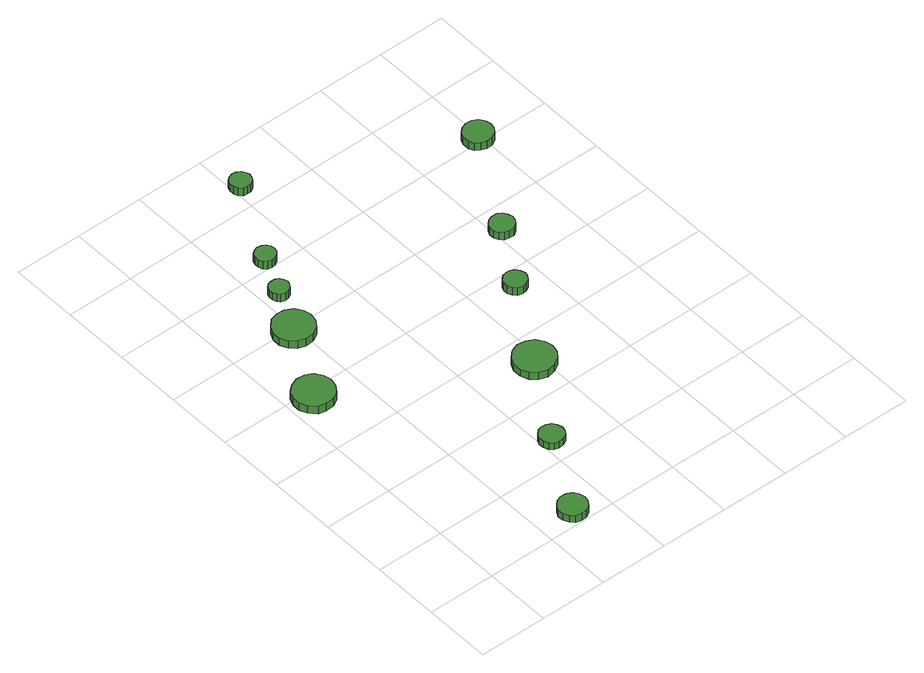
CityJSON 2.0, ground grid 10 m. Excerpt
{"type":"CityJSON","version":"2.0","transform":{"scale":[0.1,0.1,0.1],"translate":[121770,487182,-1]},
"CityObjects":{
"tree1":{"type":"SolitaryVegetationObject","attributes":{"function":"something"},"geometry":[{"type":"MultiSurface","lod":"1","boundaries":[[[0,1,2,3,4,5,6,7,8,9,10,11,12,13,14]],[[15,16,17,18,19,20,21,22,23,24,25,26,27,28,29]],[[0,29,28,1]],[[1,28,27,2]],[[2,27,26,3]],[[3,26,25,4]],[[4,25,24,5]],[[5,24,23,6]],[[6,23,22,7]],[[7,22,21,8]],[[8,21,20,9]],[[9,20,19,10]],[[10,19,18,11]],[[11,18,17,12]],[[12,17,16,13]],[[13,16,15,14]],[[14,15,29,0]]]}]},
"tree2":{"type":"SolitaryVegetationObject","attributes":{"function":"something"},"geometry":[{"type":"MultiSurface","lod":"1","boundaries":[[[30,31,32,33,34,35,36,37,38,39,40,41,42,43,44]],[[45,46,47,48,49,50,51,52,53,54,55,56,57,58,59]],[[30,59,58,31]],[[31,58,57,32]],[[32,57,56,33]],[[33,56,55,34]],[[34,55,54,35]],[[35,54,53,36]],[[36,53,52,37]],[[37,52,51,38]],[[38,51,50,39]],[[39,50,49,40]],[[40,49,48,41]],[[41,48,47,42]],[[42,47,46,43]],[[43,46,45,44]],[[44,45,59,30]]]}]},
"tree3":{"type":"SolitaryVegetationObject","attributes":{"function":"something"},"geometry":[{"type":"MultiSurface","lod":"1","boundaries":[[[60,61,62,63,64,65,66,67,68,69,70,71,72,73,74]],[[75,76,77,78,79,80,81,82,83,84,85,86,87,88,89]],[[60,89,88,61]],[[61,88,87,62]],[[62,87,86,63]],[[63,86,85,64]],[[64,85,84,65]],[[65,84,83,66]],[[66,83,82,67]],[[67,82,81,68]],[[68,81,80,69]],[[69,80,79,70]],[[70,79,78,71]],[[71,78,77,72]],[[72,77,76,73]],[[73,76,75,74]],[[74,75,89,60]]]}]},
"tree4":{"type":"SolitaryVegetationObject","attributes":{"function":"something"},"geometry":[{"type":"MultiSurface","lod":"1","boundaries":[[[90,91,92,93,94,95,96,97,98,99,100,101,102,103,104]],[[105,106,107,108,109,110,111,112,113,114,115,116,117,118,119]],[[90,119,118,91]],[[91,118,117,92]],[[92,117,116,93]],[[93,116,115,94]],[[94,115,114,95]],[[95,114,113,96]],[[96,113,112,97]],[[97,112,111,98]],[[98,111,110,99]],[[99,110,109,100]],[[100,109,108,101]],[[101,108,107,102]],[[102,107,106,103]],[[103,106,105,104]],[[104,105,119,90]]]}]},
"tree5":{"type":"SolitaryVegetationObject","attributes":{"function":"something"},"geometry":[{"type":"MultiSurface","lod":"1","boundaries":[[[120,121,122,123,124,125,126,127,128,129,130,131,132,133,134]],[[135,136,137,138,139,140,141,142,143,144,145,146,147,148,149]],[[120,149,148,121]],[[121,148,147,122]],[[122,147,146,123]],[[123,146,145,124]],[[124,145,144,125]],[[125,144,143,126]],[[126,143,142,127]],[[127,142,141,128]],[[128,141,140,129]],[[129,140,139,130]],[[130,139,138,131]],[[131,138,137,132]],[[132,137,136,133]],[[133,136,135,134]],[[134,135,149,120]]]}]},
"tree6":{"type":"SolitaryVegetationObject","attributes":{"function":"something"},"geometry":[{"type":"MultiSurface","lod":"1","boundaries":[[[150,151,152,153,154,155,156,157,158,159,160,161,162,163,164]],[[165,166,167,168,169,170,171,172,173,174,175,176,177,178,179]],[[150,179,178,151]],[[151,178,177,152]],[[152,177,176,153]],[[153,176,175,154]],[[154,175,174,155]],[[155,174,173,156]],[[156,173,172,157]],[[157,172,171,158]],[[158,171,170,159]],[[159,170,169,160]],[[160,169,168,161]],[[161,168,167,162]],[[162,167,166,163]],[[163,166,165,164]],[[164,165,179,150]]]}]},
"tree7":{"type":"SolitaryVegetationObject","attributes":{"function":"something"},"geometry":[{"type":"MultiSurface","lod":"1","boundaries":[[[180,181,182,183,184,185,186,187,188,189,190,191,192,193,194]],[[195,196,197,198,199,200,201,202,203,204,205,206,207,208,209]],[[180,209,208,181]],[[181,208,207,182]],[[182,207,206,183]],[[183,206,205,184]],[[184,205,204,185]],[[185,204,203,186]],[[186,203,202,187]],[[187,202,201,188]],[[188,201,200,189]],[[189,200,199,190]],[[190,199,198,191]],[[191,198,197,192]],[[192,197,196,193]],[[193,196,195,194]],[[194,195,209,180]]]}]},
"tree8":{"type":"SolitaryVegetationObject","attributes":{"function":"something"},"geometry":[{"type":"MultiSurface","lod":"1","boundaries":[[[210,211,212,213,214,215,216,217,218,219,220,221,222,223,224]],[[225,226,227,228,229,230,231,232,233,234,235,236,237,238,239]],[[210,239,238,211]],[[211,238,237,212]],[[212,237,236,213]],[[213,236,235,214]],[[214,235,234,215]],[[215,234,233,216]],[[216,233,232,217]],[[217,232,231,218]],[[218,231,230,219]],[[219,230,229,220]],[[220,229,228,221]],[[221,228,227,222]],[[222,227,226,223]],[[223,226,225,224]],[[224,225,239,210]]]}]},
"tree9":{"type":"SolitaryVegetationObject","attributes":{"function":"something"},"geometry":[{"type":"MultiSurface","lod":"1","boundaries":[[[240,241,242,243,244,245,246,247,248,249,250,251,252,253,254]],[[255,256,257,258,259,260,261,262,263,264,265,266,267,268,269]],[[240,269,268,241]],[[241,268,267,242]],[[242,267,266,243]],[[243,266,265,244]],[[244,265,264,245]],[[245,264,263,246]],[[246,263,262,247]],[[247,262,261,248]],[[248,261,260,249]],[[249,260,259,250]],[[250,259,258,251]],[[251,258,257,252]],[[252,257,256,253]],[[253,256,255,254]],[[254,255,269,240]]]}]},
"tree10":{"type":"SolitaryVegetationObject","attributes":{"function":"something"},"geometry":[{"type":"MultiSurface","lod":"1","boundaries":[[[270,271,272,273,274,275,276,277,278,279,280,281,282,283,284]],[[285,286,287,288,289,290,291,292,293,294,295,296,297,298,299]],[[270,299,298,271]],[[271,298,297,272]],[[272,297,296,273]],[[273,296,295,274]],[[274,295,294,275]],[[275,294,293,276]],[[276,293,292,277]],[[277,292,291,278]],[[278,291,290,279]],[[279,290,289,280]],[[280,289,288,281]],[[281,288,287,282]],[[282,287,286,283]],[[283,286,285,284]],[[284,285,299,270]]]}]},
"tree11":{"type":"SolitaryVegetationObject","attributes":{"function":"something"},"geometry":[{"type":"MultiSurface","lod":"1","boundaries":[[[300,301,302,303,304,305,306,307,308,309,310,311,312,313,314]],[[315,316,317,318,319,320,321,322,323,324,325,326,327,328,329]],[[300,329,328,301]],[[301,328,327,302]],[[302,327,326,303]],[[303,326,325,304]],[[304,325,324,305]],[[305,324,323,306]],[[306,323,322,307]],[[307,322,321,308]],[[308,321,320,309]],[[309,320,319,310]],[[310,319,318,311]],[[311,318,317,312]],[[312,317,316,313]],[[313,316,315,314]],[[314,315,329,300]]]}]}
},
"vertices":[
[66,388,19],[63,400,19],[56,410,19],[46,416,19],[33,417,19],[22,413,19],[13,405,19],[8,394,19],[8,382,19],[13,371,19],[22,362,19],[33,359,19],[46,360,19],[56,366,19],[63,376,19],[63,376,6],[56,366,6],[46,360,6],[33,359,6],[22,362,6],[13,371,6],[8,382,6],[8,394,6],[13,405,6],[22,413,6],[33,417,6],[46,416,6],[56,410,6],[63,400,6],[66,388,6],
[174,22,17],[172,31,17],[167,38,17],[160,42,17],[151,43,17],[143,40,17],[137,34,17],[133,26,17],[133,18,17],[137,10,17],[143,4,17],[151,2,17],[160,3,17],[167,7,17],[172,14,17],[172,14,5],[167,7,5],[160,3,5],[151,2,5],[143,4,5],[137,10,5],[133,18,5],[133,26,5],[137,34,5],[143,40,5],[151,43,5],[160,42,5],[167,38,5],[172,31,5],[174,22,5],
[122,492,20],[119,504,20],[112,514,20],[101,520,20],[89,521,20],[78,518,20],[69,509,20],[64,498,20],[64,486,20],[69,475,20],[78,467,20],[89,463,20],[101,464,20],[112,470,20],[119,480,20],[119,480,7],[112,470,7],[101,464,7],[89,463,7],[78,467,7],[69,475,7],[64,486,7],[64,498,7],[69,509,7],[78,518,7],[89,521,7],[101,520,7],[112,514,7],[119,504,7],[122,492,7],
[234,136,16],[232,144,16],[228,150,16],[221,153,16],[214,154,16],[207,152,16],[202,147,16],[199,140,16],[199,133,16],[202,126,16],[207,121,16],[214,119,16],[221,120,16],[228,123,16],[232,129,16],[232,129,5],[228,123,5],[221,120,5],[214,119,5],[207,121,5],[202,126,5],[199,133,5],[199,140,5],[202,147,5],[207,152,5],[214,154,5],[221,153,5],[228,150,5],[232,144,5],[234,136,5],
[138,556,20],[136,562,20],[133,567,20],[128,570,20],[122,570,20],[116,569,20],[112,565,20],[110,559,20],[110,554,20],[112,548,20],[116,544,20],[122,542,20],[128,543,20],[133,546,20],[136,551,20],[136,551,7],[133,546,7],[128,543,7],[122,542,7],[116,544,7],[112,548,7],[110,554,7],[110,559,7],[112,565,7],[116,569,7],[122,570,7],[128,570,7],[133,567,7],[136,562,7],[138,556,7],
[163,612,21],[162,618,21],[158,623,21],[153,626,21],[147,627,21],[141,625,21],[136,621,21],[134,615,21],[134,609,21],[136,603,21],[141,599,21],[147,597,21],[153,598,21],[158,601,21],[162,606,21],[162,606,8],[158,601,8],[153,598,8],[147,597,8],[141,599,8],[136,603,8],[134,609,8],[134,615,8],[136,621,8],[141,625,8],[147,627,8],[153,626,8],[158,623,8],[162,618,8],[163,612,8],
[319,255,17],[316,267,17],[309,277,17],[298,283,17],[286,285,17],[274,281,17],[265,272,17],[260,261,17],[260,249,17],[265,237,17],[274,229,17],[286,225,17],[298,227,17],[309,233,17],[316,243,17],[316,243,5],[309,233,5],[298,227,5],[286,225,5],[274,229,5],[265,237,5],[260,249,5],[260,261,5],[265,272,5],[274,281,5],[286,285,5],[298,283,5],[309,277,5],[316,267,5],[319,255,5],
[224,731,23],[222,737,23],[219,742,23],[213,745,23],[207,746,23],[201,744,23],[196,740,23],[194,734,23],[194,727,23],[196,722,23],[201,717,23],[207,716,23],[213,716,23],[219,719,23],[222,724,23],[222,724,10],[219,719,10],[213,716,10],[207,716,10],[201,717,10],[196,722,10],[194,727,10],[194,734,10],[196,740,10],[201,744,10],[207,746,10],[213,745,10],[219,742,10],[222,737,10],[224,731,10],
[376,375,19],[374,381,19],[370,387,19],[364,390,19],[358,391,19],[351,389,19],[346,384,19],[343,378,19],[343,371,19],[346,365,19],[351,360,19],[358,358,19],[364,359,19],[370,362,19],[374,368,19],[374,368,6],[370,362,6],[364,359,6],[358,358,6],[351,360,6],[346,365,6],[343,371,6],[343,378,6],[346,384,6],[351,389,6],[358,391,6],[364,390,6],[370,387,6],[374,381,6],[376,375,6],
[428,460,21],[426,467,21],[422,473,21],[416,477,21],[408,477,21],[401,475,21],[396,470,21],[393,464,21],[393,456,21],[396,450,21],[401,445,21],[408,443,21],[416,443,21],[422,447,21],[426,453,21],[426,453,8],[422,447,8],[416,443,8],[408,443,8],[401,445,8],[396,450,8],[393,456,8],[393,464,8],[396,470,8],[401,475,8],[408,477,8],[416,477,8],[422,473,8],[426,467,8],[428,460,8],
[513,602,24],[511,610,24],[506,618,24],[498,622,24],[489,623,24],[481,620,24],[474,614,24],[471,606,24],[471,597,24],[474,589,24],[481,584,24],[489,581,24],[498,582,24],[506,586,24],[511,593,24],[511,593,11],[506,586,11],[498,582,11],[489,581,11],[481,584,11],[474,589,11],[471,597,11],[471,606,11],[474,614,11],[481,620,11],[489,623,11],[498,622,11],[506,618,11],[511,610,11],[513,602,11]
]}
